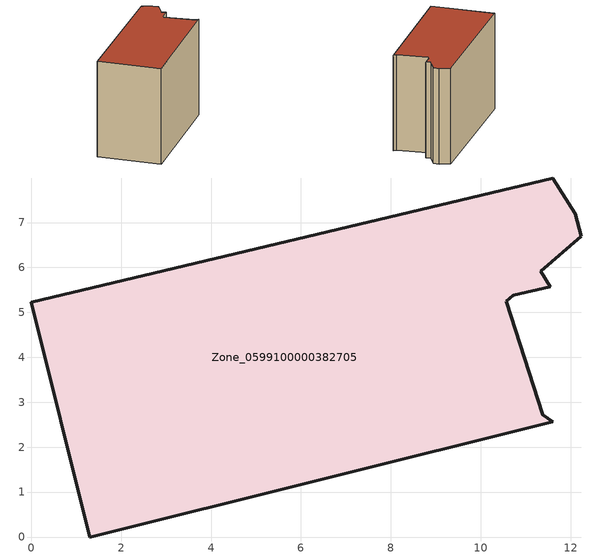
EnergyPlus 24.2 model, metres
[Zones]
Zone_0599100000382705
 floor ground (C_G): 10.57,5.25 11.38,2.72 11.61,2.56 1.3,0 0,5.23 11.61,7.99 12.11,7.2 12.24,6.69 11.34,5.91 11.55,5.57 10.73,5.38 z0
 wall outside (C_F): 1.3,0 11.61,2.56 11.38,2.72 10.57,5.25 10.73,5.38 11.55,5.57 11.34,5.91 12.24,6.69 12.11,7.2 11.61,7.99 0,5.23 1.3,0 z0:8.4
 roof outside (C_R): 11.38,2.72 10.57,5.25 10.73,5.38 11.55,5.57 11.34,5.91 12.24,6.69 12.11,7.2 11.61,7.99 0,5.23 1.3,0 11.61,2.56 z8.4
[BUILDING]
Pand.0599100000382705: North Axis=0; Terrain=City; Loads Convergence Tolerance Value=0.04; Temperature Convergence Tolerance Value=0.4; Solar Distribution=FullExterior; Maximum Number of Warmup Days=25; Minimum Number of Warmup Days=1
[Site:Location]
Rotterdam.The.Hague.AP_ZH_NLD Design_Conditions: Latitude=51.96; Longitude=4.45; Time Zone=1; Elevation=-4.5
[SITE:GROUNDTEMPERATURE:BUILDINGSURFACE]
18, 18, 18, 18, 18, 18, 18, 18, 18, 18, 18, 18
[MATERIAL] Thermal Absorptance=0.9; Solar Absorptance=0.7; Visible Absorptance=0.7
Name | Roughness | Thickness | Conductivity | Density | Specific Heat
G.TI.1992-2005 | MediumSmooth | 0.15 | 0.06 | 540 | 1210
F.TI.1992-2005 | Rough | 0.3 | 0.12 | 1920 | 840
R.TI.1992-2005 | MediumRough | 0.2 | 0.08 | 1500 | 1000
[CONSTRUCTION]
C_G: G.TI.1992-2005
C_F: F.TI.1992-2005
C_R: R.TI.1992-2005
[ZONE]
Zone_0599100000382705: Type=1; Multiplier=1; Ceiling Height=Autocalculate; Volume=Autocalculate; Floor Area=autocalculate; Part of Total Floor Area=Yes
[ZONEINFILTRATION:DESIGNFLOWRATE]
Infil_Zone_0599100000382705: Zone or ZoneList or Space or SpaceList=Zone_0599100000382705; Schedule=AlwaysOn; Design Flow Rate Calculation Method=Flow/Area; Flow Rate per Floor Area=0.0015; Constant Term Coefficient=1; Temperature Term Coefficient=0; Velocity Term Coefficient=0; Velocity Squared Term Coefficient=0
[HVACTEMPLATE:ZONE:IDEALLOADSAIRSYSTEM]
Zone_0599100000382705: Maximum Heating Supply Air Temperature=50; Minimum Cooling Supply Air Temperature=13; Maximum Heating Supply Air Humidity Ratio=0.0156; Minimum Cooling Supply Air Humidity Ratio=0.0077; Heating Limit=NoLimit; Cooling Limit=NoLimit; Dehumidification Control Type=ConstantSensibleHeatRatio; Cooling Sensible Heat Ratio=0.7; Dehumidification Setpoint=60; Humidification Control Type=None; Humidification Setpoint=30; Outdoor Air Method=None; Outdoor Air Flow Rate per Person=0.00944; Outdoor Air Flow Rate per Zone Floor Area=0; Outdoor Air Flow Rate per Zone=0; Demand Controlled Ventilation Type=None; Outdoor Air Economizer Type=NoEconomizer; Heat Recovery Type=None; Sensible Heat Recovery Effectiveness=0.7; Latent Heat Recovery Effectiveness=0.65
[ZONECONTROL:THERMOSTAT]
ThermostatControl_Zone_0599100000382705: Zone or ZoneList=Zone_0599100000382705; Control Type Schedule=DualSetpointControlType; Control 1=Thermostat_Zone_0599100000382705; Temperature Difference Between Cutout And Setpoint=0
[THERMOSTATSETPOINT:DUALSETPOINT]
Thermostat_Zone_0599100000382705: Heating Setpoint Temperature Schedule=HeatingSetpoint_Zone_0599100000382705; Cooling Setpoint Temperature Schedule=CoolingSetpoint_Zone_0599100000382705
[SCHEDULE:COMPACT]
HeatingSetpoint_Zone_0599100000382705: Through: 12/31, For: AllDays, Until: 24:00, 21
CoolingSetpoint_Zone_0599100000382705: Through: 12/31, For: AllDays, Until: 24:00, 24
DualSetpointControlType: Through: 12/31, For: AllDays, Until: 24:00, 4
AlwaysOn: Through: 12/31, For: AllDays, Until: 24:00, 1
